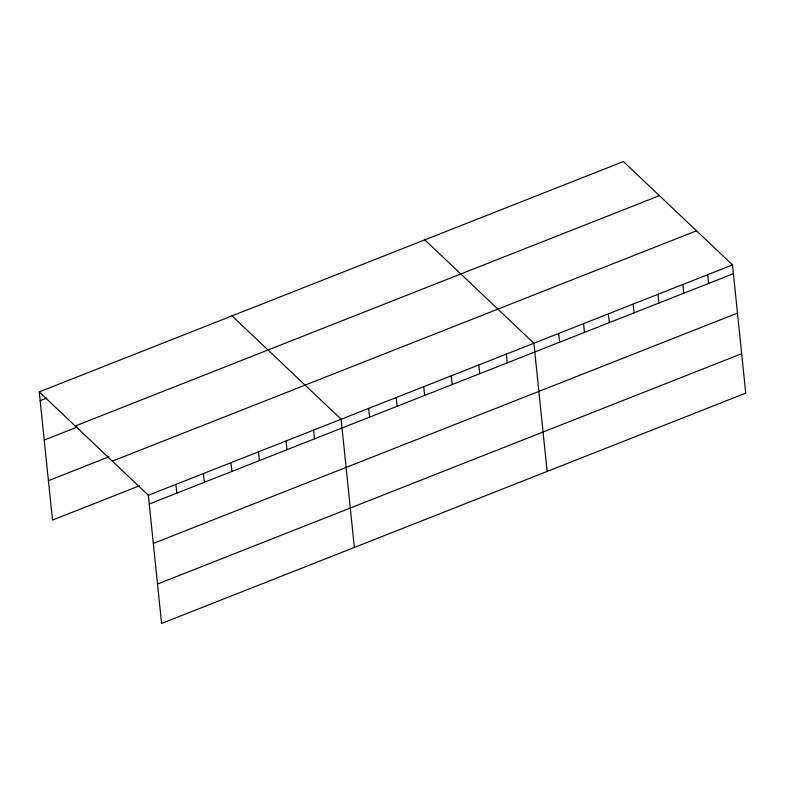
<?xml version="1.0" encoding="UTF-8"?>
<svg xmlns="http://www.w3.org/2000/svg" width="785" height="785" viewBox="0 0 785 785"><rect width="100%" height="100%" fill="white"/><g stroke="black" fill="none" stroke-linecap="round" stroke-linejoin="round"><path stroke-width="1.18" d="M39.25 391.882L623.408 161.543L732.503 264.918L745.75 393.118L161.592 623.457L148.345 495.266L39.25 391.882L52.497 520.082L139.524 485.768M40.153 400.644L46.766 398.034M75.252 426L659.41 195.651M44.225 440.061L77.273 427.03M48.425 480.665L109.007 456.782M112.343 461.148L696.501 230.8M148.345 495.266L732.503 264.918M149.258 504.019L733.406 273.671M153.33 543.436L737.478 313.087M157.52 584.04L741.678 353.701M424.793 239.857L533.888 343.231L547.135 471.432M232.017 315.874L341.122 419.249L354.369 547.449M707.678 274.711L708.58 283.464M682.852 284.494L683.755 293.256M658.026 294.287L658.929 303.039M633.201 304.08L634.103 312.832M608.365 313.863L609.278 322.625M583.54 323.655L584.452 332.418M558.714 333.448L559.617 342.201M506.354 354.094L507.257 362.856M478.811 364.956L479.713 373.709M451.277 375.809L452.18 384.572M423.733 386.671L424.636 395.434M396.199 397.534L397.102 406.287M368.656 408.386L369.558 417.149M313.578 430.111L314.481 438.864M286.044 440.964L286.947 449.726M258.5 451.826L259.403 460.579M230.967 462.689L231.869 471.442M203.423 473.541L204.335 482.304M175.889 484.404L176.792 493.157"/></g></svg>
